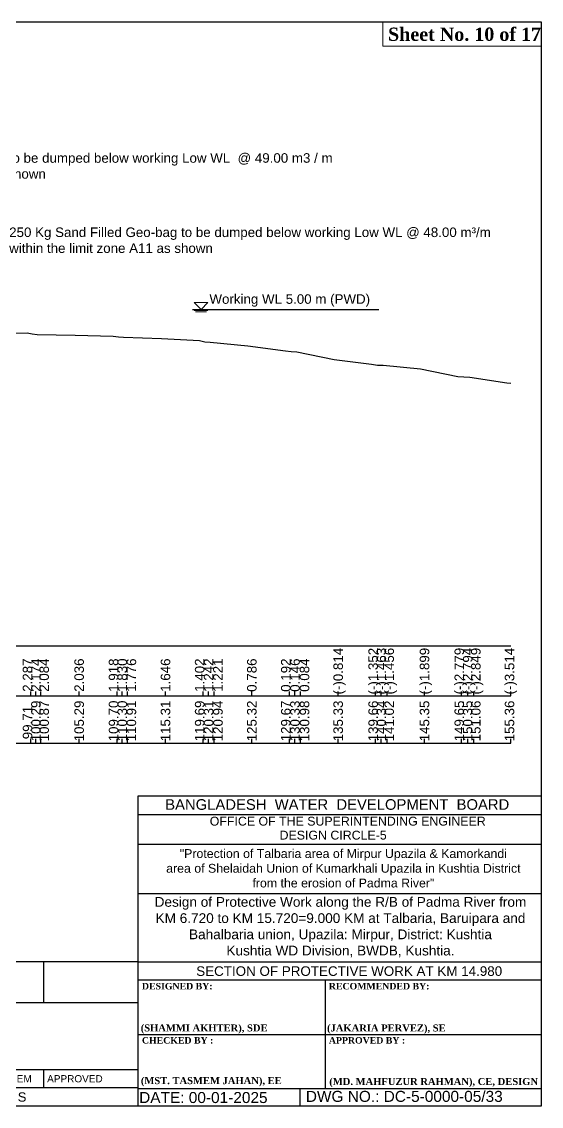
# Model space of a CAD drawing. Header units: inches. Extents: x -885 to 26362, y -28010 to 990.
# Drawn here: x 4385.2 to 4445.5, y -12396.7 to -12271 of the extents above; entities that cross this region are included whole.
import ezdxf
from ezdxf.enums import TextEntityAlignment as Align

# ---------------------------------------------------------------- set-up
doc = ezdxf.new("R2010")
doc.units = ezdxf.units.IN
doc.header["$MEASUREMENT"] = 0
doc.linetypes.add('HIDDEN', pattern=[9.525, 6.35, -3.175])
doc.layers.add('GL', color=3, linetype='HIDDEN')
doc.layers.add('LINE', color=7, linetype='Continuous')
doc.styles.add('Kazi_T_H', font='timesbd.ttf')
doc.styles.get("Standard").update_dxf_attribs({"font": 'arial.ttf'})

msp = doc.modelspace()

# ---------------------------------------------------------------- linework, layer by layer
at = {"color": 0, "linetype": 'Continuous', "lineweight": -3, "ltscale": 0.5}
msp.add_line((4404.984932, -12304.372502), (4426.604736, -12304.372502), dxfattribs=at)
at = {"layer": 'GL'}
msp.add_lwpolyline([(4381.390966, -12307.120902), (4385.820866, -12307.085302), (4386.396866, -12307.198902), (4386.975966, -12307.289002), (4391.403766, -12307.337002), (4395.808366, -12307.454202), (4396.409666, -12307.542202), (4397.014066, -12307.596402), (4401.416566, -12307.727002), (4405.795866, -12307.970602), (4406.422466, -12308.131002), (4407.052266, -12308.151202), (4411.429266, -12308.586802), (4415.783366, -12309.181002), (4416.435166, -12309.226902), (4417.090466, -12309.288902), (4421.442066, -12310.186702), (4425.770866, -12310.724502), (4426.447966, -12310.835902), (4427.128666, -12310.828602), (4431.454866, -12311.271002), (4435.758266, -12312.151302), (4436.460766, -12312.166302), (4437.166866, -12312.221702), (4441.467666, -12312.886302), (4441.917666, -12312.895694)], dxfattribs=at)
at = {"layer": 'LINE', "color": 0, "linetype": 'ByBlock', "lineweight": 20, "ltscale": 0.5}
for p, q in [((4405.985891, -12304.372502), (4405.193891, -12303.580502)), ((4406.777891, -12303.580502), (4405.193891, -12303.580502)), ((4405.193891, -12304.504502), (4406.777891, -12304.504502)), ((4405.985891, -12304.372502), (4406.777891, -12303.580502)), ((4405.352291, -12304.636502), (4406.619491, -12304.636502))]:
    msp.add_line(p, q, dxfattribs=at)
at = {"layer": 'LINE', "color": 0, "linetype": 'ByBlock', "lineweight": -3, "ltscale": 0.5}
for p, q in [((4271.497925, -12343.372502), (4441.917666, -12343.372502)), ((4271.497925, -12349.165341), (4441.917666, -12349.165341)), ((4386.270866, -12349.165341), (4386.270866, -12348.665341)), ((4386.846866, -12349.165341), (4386.846866, -12348.665341)), ((4387.425966, -12349.165341), (4387.425966, -12348.665341)), ((4391.853766, -12349.165341), (4391.853766, -12348.665341)), ((4396.258366, -12349.165341), (4396.258366, -12348.665341)), ((4396.859666, -12349.165341), (4396.859666, -12348.665341)), ((4397.464066, -12349.165341), (4397.464066, -12348.665341)), ((4401.866566, -12349.165341), (4401.866566, -12348.665341)), ((4406.245866, -12349.165341), (4406.245866, -12348.665341)), ((4406.872466, -12349.165341), (4406.872466, -12348.665341)), ((4407.502266, -12349.165341), (4407.502266, -12348.665341)), ((4411.879266, -12349.165341), (4411.879266, -12348.665341)), ((4416.233366, -12349.165341), (4416.233366, -12348.665341)), ((4416.885166, -12349.165341), (4416.885166, -12348.665341)), ((4417.540466, -12349.165341), (4417.540466, -12348.665341)), ((4421.892066, -12349.165341), (4421.892066, -12348.665341)), ((4426.220866, -12349.165341), (4426.220866, -12348.665341)), ((4426.897966, -12349.165341), (4426.897966, -12348.665341)), ((4427.578666, -12349.165341), (4427.578666, -12348.665341)), ((4431.904866, -12349.165341), (4431.904866, -12348.665341)), ((4436.208266, -12349.165341), (4436.208266, -12348.665341)), ((4436.910766, -12349.165341), (4436.910766, -12348.665341)), ((4437.616866, -12349.165341), (4437.616866, -12348.665341)), ((4441.917666, -12349.165341), (4441.917666, -12348.665341)), ((4271.497925, -12354.665341), (4441.917666, -12354.665341)), ((4386.270866, -12354.665341), (4386.270866, -12354.165341)), ((4386.846866, -12354.665341), (4386.846866, -12354.165341)), ((4387.425966, -12354.665341), (4387.425966, -12354.165341)), ((4391.853766, -12354.665341), (4391.853766, -12354.165341)), ((4396.258366, -12354.665341), (4396.258366, -12354.165341)), ((4396.859666, -12354.665341), (4396.859666, -12354.165341)), ((4397.464066, -12354.665341), (4397.464066, -12354.165341)), ((4401.866566, -12354.665341), (4401.866566, -12354.165341)), ((4406.245866, -12354.665341), (4406.245866, -12354.165341)), ((4406.872466, -12354.665341), (4406.872466, -12354.165341)), ((4407.502266, -12354.665341), (4407.502266, -12354.165341)), ((4411.879266, -12354.665341), (4411.879266, -12354.165341)), ((4416.233366, -12354.665341), (4416.233366, -12354.165341)), ((4416.885166, -12354.665341), (4416.885166, -12354.165341)), ((4417.540466, -12354.665341), (4417.540466, -12354.165341)), ((4421.892066, -12354.665341), (4421.892066, -12354.165341)), ((4426.220866, -12354.665341), (4426.220866, -12354.165341)), ((4426.897966, -12354.665341), (4426.897966, -12354.165341)), ((4427.578666, -12354.665341), (4427.578666, -12354.165341)), ((4431.904866, -12354.665341), (4431.904866, -12354.165341)), ((4436.208266, -12354.665341), (4436.208266, -12354.165341)), ((4436.910766, -12354.665341), (4436.910766, -12354.165341)), ((4437.616866, -12354.665341), (4437.616866, -12354.165341)), ((4441.917666, -12354.665341), (4441.917666, -12354.165341)), ((4398.649135, -12360.801019), (4398.649135, -12396.746483)), ((4445.445495, -12360.801019), (4398.649135, -12360.801019)), ((4445.445495, -12362.940023), (4398.649135, -12362.940023)), ((4445.446963, -12366.389152), (4398.650602, -12366.389152)), ((4445.450304, -12372.109755), (4398.72106, -12372.109755)), ((4398.649135, -12379.993135), (4361.261304, -12379.993135)), ((4387.726445, -12379.993135), (4387.726445, -12384.765097)), ((4445.445495, -12380.022586), (4398.649135, -12380.022586)), ((4445.445495, -12382.140814), (4398.649135, -12382.140814)), ((4420.433512, -12394.700213), (4420.433512, -12382.140814)), ((4398.649135, -12384.765097), (4361.261304, -12384.765097)), ((4398.649135, -12388.420514), (4445.445495, -12388.420514)), ((4398.649135, -12392.511702), (4361.261304, -12392.511702)), ((4387.726445, -12392.511702), (4387.726445, -12394.586565)), ((4398.649135, -12394.586565), (4361.261304, -12394.586565)), ((4398.649135, -12394.700213), (4445.445495, -12394.700213)), ((4417.48309, -12396.746483), (4417.48309, -12394.700213))]:
    msp.add_line(p, q, dxfattribs=at)
at = {"layer": 'LINE', "color": 7, "lineweight": -2, "ltscale": 0.5}
msp.add_lwpolyline([(4267.636926, -12396.746483), (4267.636926, -12271.010423), (4445.445495, -12271.010423), (4445.445495, -12396.746483), (4267.636926, -12396.746483)], close=True, dxfattribs=at)
at = {"layer": 'LINE', "color": 7, "lineweight": 13, "ltscale": 0.5}
msp.add_lwpolyline([(4445.445495, -12271.010423), (4427.081619, -12271.010423), (4427.081619, -12273.836324), (4445.445495, -12273.836324)], close=True, dxfattribs=at)

# ---------------------------------------------------------------- texts
at = {"layer": 'LINE', "color": 0, "linetype": 'ByBlock', "lineweight": -3, "ltscale": 0.5}
for s, p in [('(-)0.814', (4421.892066, -12343.595524)), ('(-)1.352', (4425.950215, -12343.595524)), ('(-)1.463', (4426.897966, -12343.595524)), ('(-)1.456', (4427.810676, -12343.595524)), ('(-)1.899', (4431.904866, -12343.595524)), ('(-)2.779', (4435.937615, -12343.595524)), ('(-)2.794', (4436.910766, -12343.595524)), ('(-)2.849', (4437.848876, -12343.595524)), ('(-)3.514', (4441.763004, -12343.595524)), ('2.287', (4385.871098, -12344.830411)), ('2.174', (4386.846866, -12344.830411)), ('2.084', (4387.795027, -12344.830411)), ('2.036', (4391.853766, -12344.830411)), ('1.918', (4395.844567, -12344.830411)), ('1.830', (4396.859666, -12344.830411)), ('1.776', (4397.912346, -12344.830411)), ('1.646', (4401.866566, -12344.830411)), ('1.402', (4405.832067, -12344.830411)), ('1.242', (4406.872466, -12344.830411)), ('1.221', (4407.950546, -12344.830411)), ('0.786', (4411.879266, -12344.830411)), ('0.192', (4415.819567, -12344.830411)), ('0.146', (4416.885166, -12344.830411)), ('0.084', (4417.988746, -12344.830411)), ('100.29', (4386.846866, -12349.712364)), ('100.87', (4387.795027, -12349.712364)), ('105.29', (4391.853766, -12349.712364)), ('109.70', (4395.844567, -12349.712364)), ('110.30', (4396.859666, -12349.712364)), ('110.91', (4397.912346, -12349.712364)), ('115.31', (4401.866566, -12349.712364)), ('119.69', (4405.832067, -12349.712364)), ('120.31', (4406.872466, -12349.712364)), ('120.94', (4407.950546, -12349.712364)), ('125.32', (4411.879266, -12349.712364)), ('129.67', (4415.819567, -12349.712364)), ('130.33', (4416.885166, -12349.712364)), ('130.98', (4417.988746, -12349.712364)), ('135.33', (4421.892066, -12349.712364)), ('139.66', (4425.950215, -12349.712364)), ('140.34', (4426.897966, -12349.712364)), ('141.02', (4427.810676, -12349.712364)), ('145.35', (4431.904866, -12349.712364)), ('149.65', (4435.937615, -12349.712364)), ('150.35', (4436.910766, -12349.712364)), ('151.06', (4437.848876, -12349.712364)), ('155.36', (4441.763004, -12349.712364)), ('99.71', (4385.871098, -12350.330411))]:
    msp.add_text(s, height=1.1061994, rotation=90, dxfattribs=at).set_placement(p, align=Align.MIDDLE_RIGHT)
for s, height, p in [('BANGLADESH  WATER  DEVELOPMENT  BOARD', 1.22981919, (4421.78463, -12362.373201)), ('OFFICE OF THE SUPERINTENDING ENGINEER', 1.02574851, (4423.003194, -12364.203918)), ('DESIGN CIRCLE-5', 1.02574851, (4421.311156, -12365.824168)), ('SECTION OF PROTECTIVE WORK AT KM 14.980', 1.11221167, (4423.171106, -12381.628577)), ('R E V I S I O N S', 1.0799586, (4379.955219, -12396.206503))]:
    msp.add_text(s, height=height, dxfattribs=at).set_placement(p, align=Align.CENTER)
at = {"layer": 'LINE', "color": 0, "linetype": 'ByBlock', "lineweight": -3, "ltscale": 0.5, "style": 'Kazi_T_H'}
for s, p in [('DESIGNED BY:', (4399.134837, -12383.195804)), ('RECOMMENDED BY:', (4420.810294, -12383.195804)), ('CHECKED BY :', (4399.134837, -12389.475503)), ('APPROVED BY :', (4420.810294, -12389.475503))]:
    msp.add_text(s, height=0.75356393, dxfattribs=at).set_placement(p)
at = {"layer": 'LINE', "lineweight": 50, "ltscale": 0.5, "style": 'Kazi_T_H'}
for s, p in [('(SHAMMI AKHTER), SDE', (4398.995943, -12388.064494)), ('(JAKARIA PERVEZ), SE ', (4420.600469, -12388.068948)), ('(MST. TASMEM JAHAN), EE', (4399.014939, -12394.176013)), ('(MD. MAHFUZUR RAHMAN), CE, DESIGN ', (4420.864098, -12394.276836))]:
    msp.add_text(s, height=0.80931424, dxfattribs=at).set_placement(p)
at = {"layer": 'LINE', "color": 0, "linetype": 'ByBlock', "lineweight": -3, "ltscale": 0.5}
for s, height, p in [('REM', 0.8299454, (4383.777042, -12393.964106)), ('APPROVED', 0.8299454, (4388.141418, -12393.964106)), ('DWG NO.: DC-5-0000-05/33', 1.27891848, (4418.142559, -12396.234915)), ('DATE: 00-01-2025', 1.27891848, (4398.811723, -12396.366551))]:
    msp.add_text(s, height=height, dxfattribs=at).set_placement(p)
at = {"layer": 'LINE', "color": 7, "lineweight": 13, "ltscale": 0.5, "insert": (4427.679502, -12271.696655), "char_height": 1.53752611, "width": 19.0072184, "attachment_point": 1}
msp.add_mtext('{\\fTimes New Roman|b1|i0|c0|p18;Sheet No. 10 of 17}', dxfattribs=at)
at = {"layer": 'LINE', "color": 0, "linetype": 'ByBlock', "lineweight": -3, "ltscale": 0.5}
for s, insert, char_height, width, attachment_point in [('Assorted C.C Blocks (including block at Key) to be dumped below working Low WL  @ 49.00 m3 / m (Excluding Void) within the limit zone A11 as shown\\P500 x 500 x 500 --------- 60 %\\P400 x 400 x 400 --------- 40 %', (4352.692803, -12286.255946), 1.106199377, 71.40279665, 1), ('250 Kg Sand Filled Geo-bag to be dumped below working Low WL @ 48.00 m³/m \\Pwithin the limit zone A11 as shown \\P ', (4383.741322, -12294.868657), 1.10619938, 60.48306885, 1), ('Working WL 5.00 m (PWD)', (4416.279863, -12302.609322), 1.10619938, 47.95016867, 2), ('\\pt3.494;"Protection of Talbaria area of Mirpur Upazila & Kamorkandi \\Parea of Shelaidah Union of Kumarkhali Upazila in Kushtia District \\Pfrom the erosion of Padma River"', (4422.496839, -12366.93572), 1.02381769, 49.79105501, 2), ('Design of Protective Work along the R/B of Padma River from \\PKM 6.720 to KM 15.720=9.000 KM at Talbaria, Baruipara and Bahalbaria union, Upazila: Mirpur, District: Kushtia\\PKushtia WD Division, BWDB, Kushtia.', (4422.15995, -12372.485527), 1.128323364, 48.90917205, 2)]:
    msp.add_mtext(s, dxfattribs=dict(at, insert=insert, char_height=char_height, width=width, attachment_point=attachment_point))

doc.saveas('drawing.dxf')
